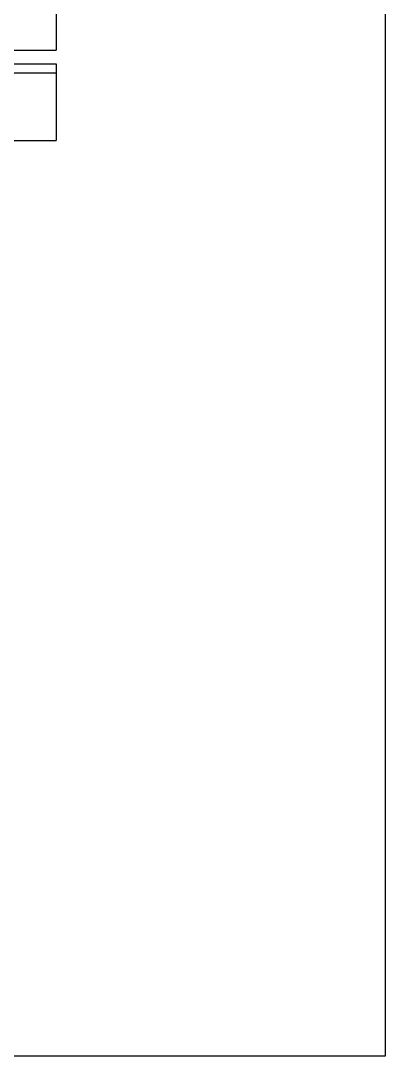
# Model space of a CAD drawing. Extents: x 360931 to 362237, y 7351473 to 7352200.
# Drawn here: x 362075.8 to 362237.3, y 7351473 to 7351931.4 of the extents above; entities that cross this region are included whole.
import ezdxf

# ---------------------------------------------------------------- set-up
doc = ezdxf.new("R2010")
doc.units = 0
doc.layers.add('LISTAGEM_LINHA', color=7, linetype='Continuous')
doc.layers.add('LISTAGEM_TEXTO', color=7, linetype='Continuous')

msp = doc.modelspace()

# ---------------------------------------------------------------- linework, layer by layer
at = {"layer": 'LISTAGEM_LINHA'}
for p, q in [((362091.55, 7351992.4), (362091.55, 7351918.4)), ((362013.55, 7351918.4), (362091.55, 7351918.4)), ((362013.55, 7351912.4), (362091.55, 7351912.4)), ((362091.55, 7351912.4), (362091.55, 7351878.4)), ((362013.55, 7351908.4), (362091.55, 7351908.4)), ((362013.55, 7351878.4), (362091.55, 7351878.4))]:
    msp.add_line(p, q, dxfattribs=at)
at = {"layer": 'LISTAGEM_TEXTO'}
msp.add_lwpolyline([(360931.2, 7352200.13), (362237.34, 7352200.13), (362237.34, 7351472.99), (360931.2, 7351472.99)], close=True, dxfattribs=at)

doc.saveas('drawing.dxf')
